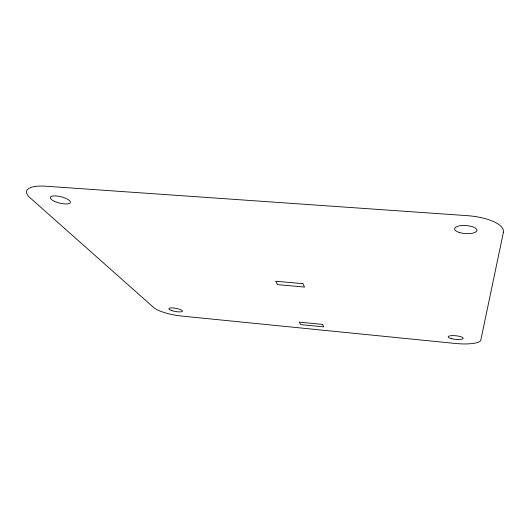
<?xml version="1.0" encoding="UTF-8"?>
<svg xmlns="http://www.w3.org/2000/svg" width="530" height="530" viewBox="0 0 530 530"><rect width="100%" height="100%" fill="white"/><g stroke="black" fill="none" stroke-linecap="round" stroke-linejoin="round"><path stroke-width="0.79" d="M503.394 232.378L480.816 340.048A25.115 6.062 5.7 0 1 455.137 343.44L182.148 316.105A23.148 5.36 10.3 0 1 153.985 307.784L30.038 197.756A34.516 10.838 14 0 1 45.951 186.229L467.029 215.637A37.471 13.488 4 0 1 503.394 232.378M302.888 283.676L275.66 281.251L277.614 284.636L304.518 287.055L302.888 283.676M322.584 324.426L299.278 322.127L300.702 324.592L323.77 326.877L322.584 324.426M54.583 201.38A10.348 3.246 14 0 0 70.371 202.453A10.348 3.246 14 0 0 56.054 195.954A10.348 3.246 14 0 0 54.583 201.38M171.839 310.606A6.943 1.61 10.3 0 0 182.479 311.19A6.943 1.61 10.3 0 0 172.654 307.93A6.943 1.61 10.3 0 0 171.839 310.606M451.752 338.743A7.533 1.815 5.7 0 0 463.193 338.312A7.533 1.815 5.7 0 0 452.15 335.616A7.533 1.815 5.7 0 0 451.752 338.743M459.722 232.617A11.229 4.041 4 0 0 476.96 230.444A11.229 4.041 4 0 0 460.61 225.661A11.229 4.041 4 0 0 459.722 232.617"/></g></svg>
